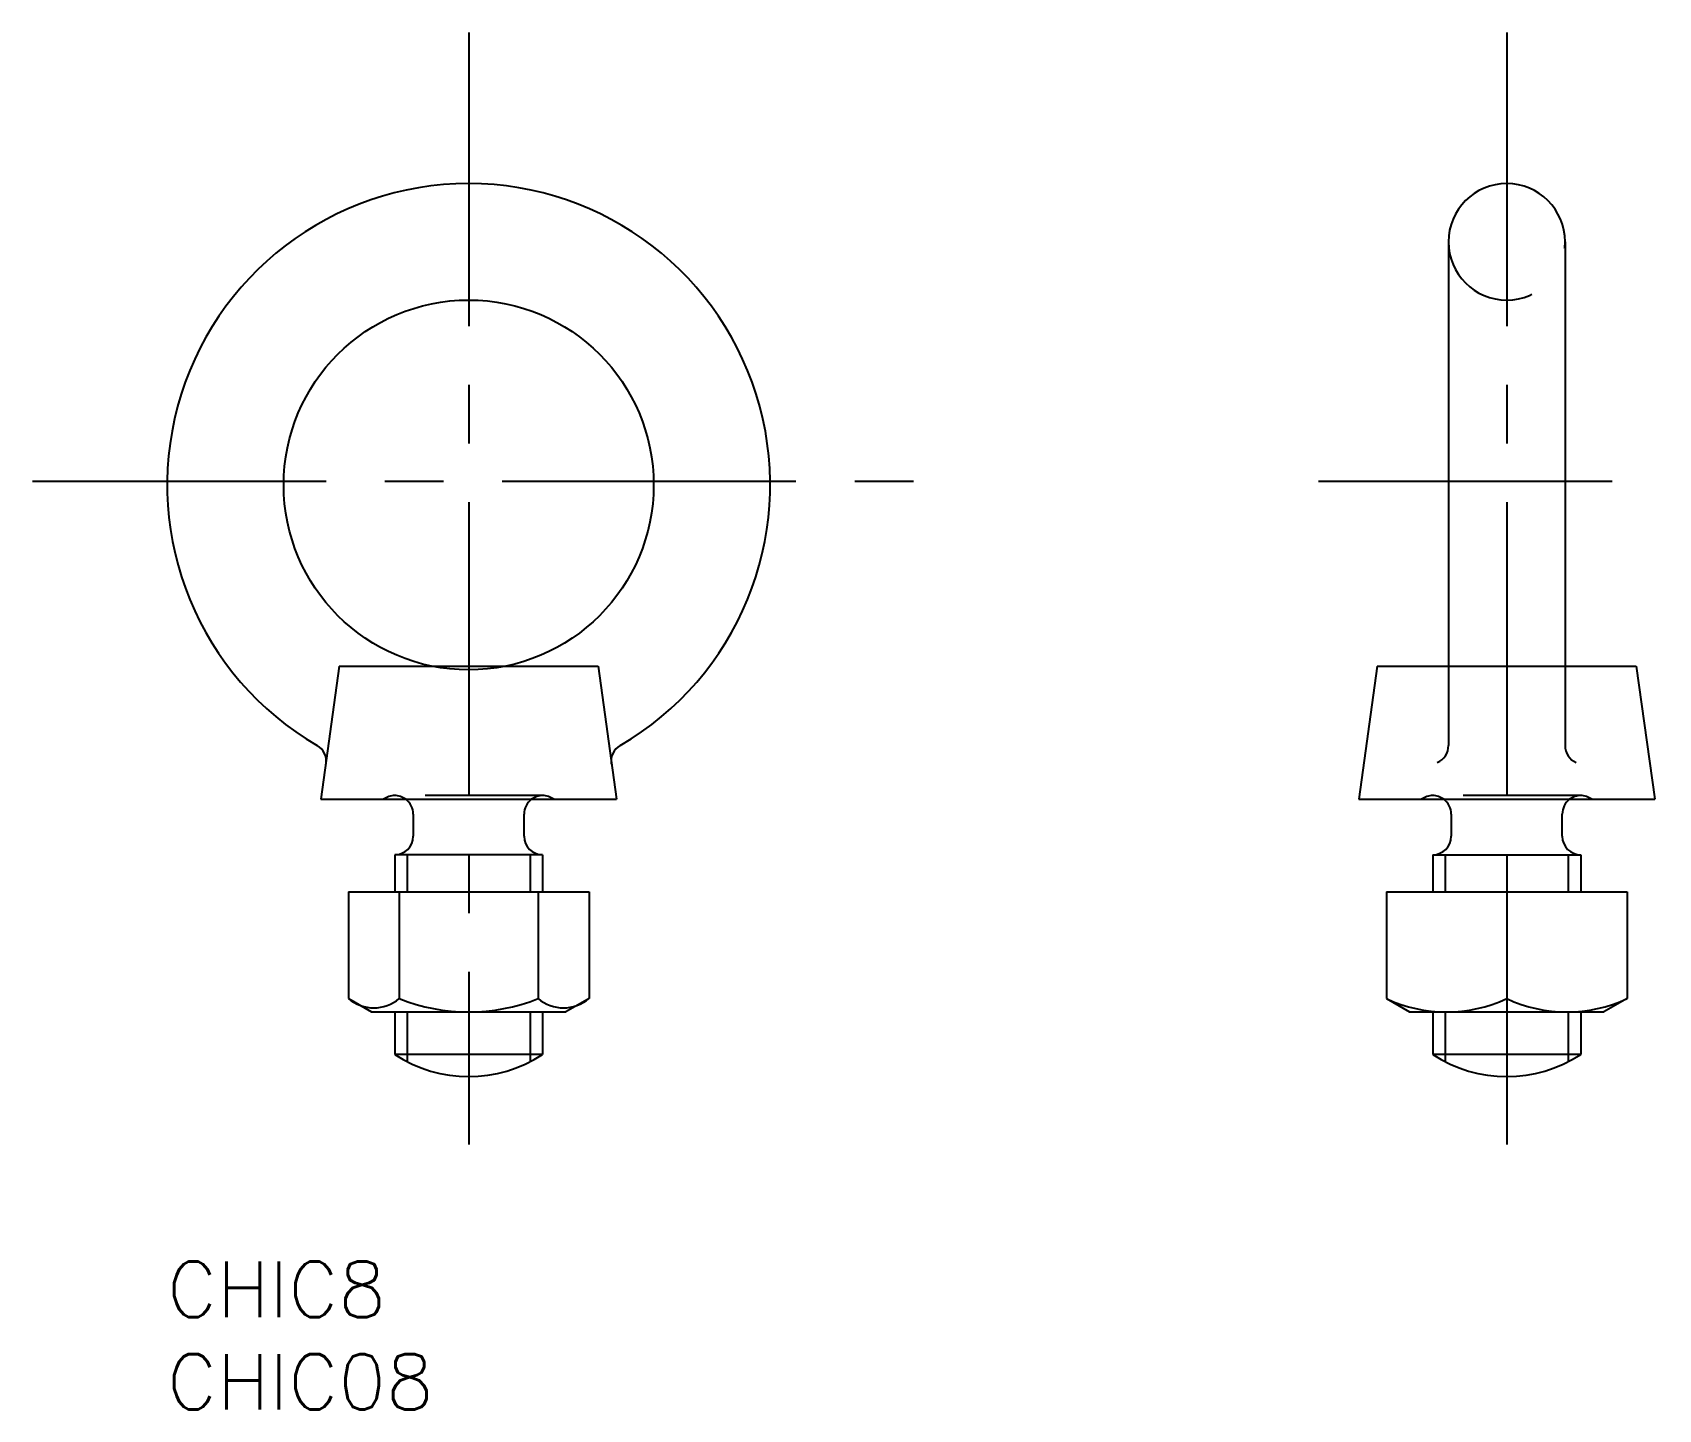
# Model space of a CAD drawing. Extents: x -7.3 to 80.6, y -8 to 66.5.
import ezdxf

# ---------------------------------------------------------------- set-up
doc = ezdxf.new("R2010")
doc.units = 0
doc.header["$LTSCALE"] = 0.5
doc.linetypes.add('CENTER', pattern=[50.8, 31.75, -6.35, 6.35, -6.35])
doc.linetypes.add('DASHED', pattern=[19.05, 12.7, -6.35])
for name, color, linetype in [('MSM_CENTER', 1, 'CENTER'), ('MSM_CONTINUOUS', 7, 'CONTINUOUS'), ('MSM_DASHED', 4, 'DASHED'), ('MSM_NARROW', 5, 'CONTINUOUS'), ('MSM_PART_NUMBER', 7, 'CONTINUOUS')]:
    doc.layers.add(name, color=color, linetype=linetype)
doc.styles.get("Standard").update_dxf_attribs({"font": 'txt.shx', "height": 3, "bigfont": 'bigfont.shx'})

# ---------------------------------------------------------------- blocks, each defined once
blk = doc.blocks.new('*U11')
at = {"layer": 'MSM_PART_NUMBER'}
blk.add_text('CHIC8', height=3, dxfattribs=at).set_placement((0, -3))
blk = doc.blocks.new('*U12')
at = {"layer": 'MSM_PART_NUMBER'}
blk.add_text('CHIC08', height=3, dxfattribs=at).set_placement((0, -8))

msp = doc.modelspace()

# ---------------------------------------------------------------- linework, layer by layer
at = {"layer": 'MSM_CENTER'}
for p, q in [((16.3, 66.468), (16.3, 6.325)), ((72.423, 66.468), (72.423, 6.325)), ((-7.281, 42.2), (40.624, 42.2)), ((62.252, 42.2), (80.627, 42.2))]:
    msp.add_line(p, q, dxfattribs=at)
at = {"layer": 'MSM_CONTINUOUS'}
for p, q in [((69.273, 55.15), (69.273, 27.91)), ((75.573, 55.15), (75.573, 27.908)), ((9.3, 32.2), (8.3, 25)), ((9.3, 32.2), (23.3, 32.2)), ((23.3, 32.2), (24.3, 25)), ((65.423, 32.2), (64.423, 25)), ((65.423, 32.2), (69.273, 32.2)), ((75.573, 32.2), (79.423, 32.2)), ((79.423, 32.2), (80.423, 25)), ((8.3, 25), (24.3, 25)), ((64.423, 25), (80.423, 25)), ((13.3, 24.2), (13.3, 23)), ((19.3, 23), (19.3, 24.2)), ((69.423, 24.2), (69.423, 23)), ((75.423, 23), (75.423, 24.2)), ((12.3, 22), (12.3, 20)), ((20.3, 22), (12.3, 22)), ((20.3, 22), (20.3, 20)), ((68.423, 22), (76.423, 22)), ((68.423, 22), (68.423, 20)), ((76.423, 22), (76.423, 20)), ((9.794, 20.001), (22.806, 20)), ((9.794, 20.001), (9.794, 14.226)), ((12.547, 20), (12.547, 14.225)), ((20.053, 20), (20.053, 14.225)), ((22.806, 20), (22.806, 14.225)), ((65.918, 20), (78.929, 20)), ((65.918, 20), (65.918, 14.225)), ((72.423, 20), (72.423, 14.225)), ((78.929, 20), (78.929, 14.225)), ((9.794, 14.226), (11.05, 13.501)), ((22.806, 14.225), (21.55, 13.5)), ((65.918, 14.225), (67.173, 13.5)), ((78.929, 14.225), (77.673, 13.5)), ((11.05, 13.501), (21.55, 13.5)), ((12.3, 13.5), (12.3, 11.2)), ((20.3, 13.5), (20.3, 11.2)), ((67.173, 13.5), (77.673, 13.5)), ((68.423, 13.5), (68.423, 11.2)), ((69.798, 13.5), (69.798, 13.5)), ((72.423, 13.5), (72.424, 13.5)), ((76.423, 13.5), (76.423, 11.2)), ((20.3, 11.2), (12.3, 11.2)), ((76.423, 11.2), (68.423, 11.2))]:
    msp.add_line(p, q, dxfattribs=at)
msp.add_circle((16.3, 42), 10, dxfattribs=at)
for centre, radius, start, end in [((16.3, 42), 16.3, 300.18272, 239.81728), ((72.423, 55.15), 3.15, 0, 180), ((7.602, 27.045), 1, 352.09284, 59.81728), ((24.998, 27.045), 1, 120.18272, 187.90716), ((68.273, 27.908), 1, 293.17204, 0), ((76.573, 27.908), 1, 180, 246.82796), ((12.3, 24.2), 1, 0, 53.1301), ((20.3, 24.2), 1, 126.8699, 180), ((68.423, 24.2), 1, 0, 53.1301), ((76.423, 24.2), 1, 126.8699, 180), ((12.3, 23), 1, 270, 0), ((20.3, 23), 1, 180, 270), ((68.423, 23), 1, 270, 0), ((76.423, 23), 1, 180, 270), ((11.171, 15.858), 2.135, 229.85407, 310.12041), ((16.3, 23.577), 10.077, 248.13461, 291.86539), ((21.429, 15.857), 2.135, 229.86683, 310.13317), ((69.171, 21.16), 7.66, 244.87346, 295.12654), ((75.676, 21.16), 7.66, 244.87346, 295.12654), ((16.3, 17.267), 7.267, 236.60151, 303.39849), ((72.423, 17.267), 7.267, 236.60151, 303.39849)]:
    msp.add_arc(centre, radius, start, end, dxfattribs=at)
at = {"layer": 'MSM_DASHED'}
for p, q in [((69.273, 32.2), (75.573, 32.2)), ((20.3, 25.2), (12.3, 25.2)), ((76.423, 25.2), (68.423, 25.2))]:
    msp.add_line(p, q, dxfattribs=at)
for centre, radius, start, end in [((72.423, 55.15), 3.15, 180, 0), ((12.3, 24.2), 1, 53.1301, 126.8699), ((20.3, 24.2), 1, 53.1301, 126.8699), ((68.423, 24.2), 1, 53.1301, 126.8699), ((76.423, 24.2), 1, 53.1301, 126.8699)]:
    msp.add_arc(centre, radius, start, end, dxfattribs=at)
at = {"layer": 'MSM_NARROW'}
for p, q in [((12.976, 22), (12.976, 20)), ((19.623, 22), (19.623, 20)), ((69.1, 22), (69.1, 20)), ((75.747, 22), (75.747, 20)), ((12.976, 13.501), (12.976, 10.805)), ((19.623, 13.5), (19.623, 10.805)), ((69.1, 13.501), (69.1, 10.805)), ((75.747, 13.5), (75.747, 10.805))]:
    msp.add_line(p, q, dxfattribs=at)

# ---------------------------------------------------------------- block references
at = {"layer": 'MSM_CONTINUOUS'}
for name in ['*U11', '*U12']:
    msp.add_blockref(name, (0, 0), dxfattribs=at)

doc.saveas('drawing.dxf')
